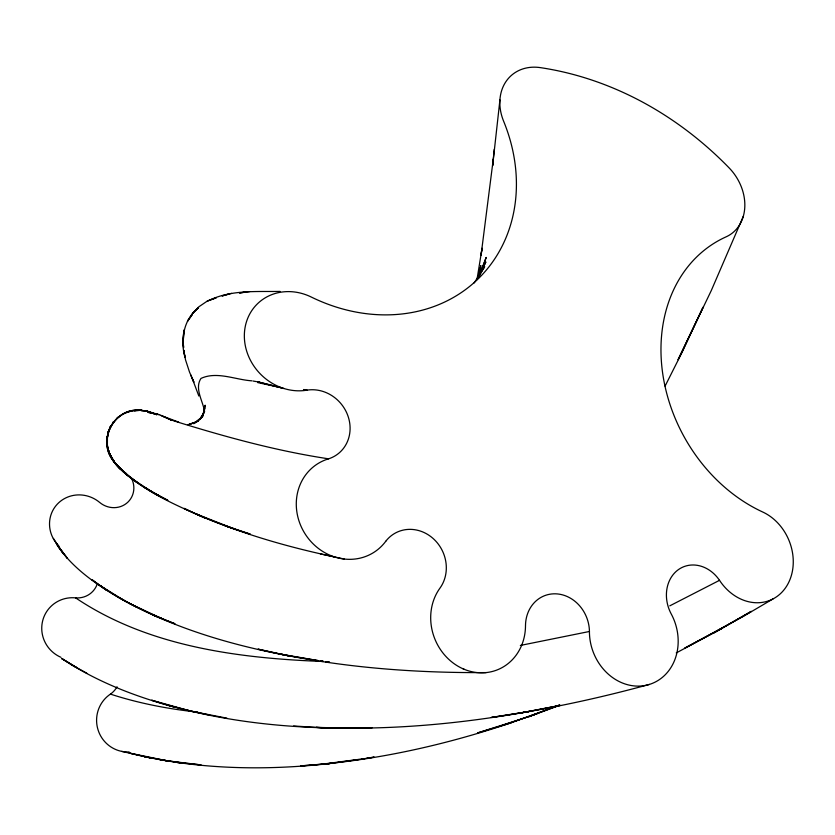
<?xml version="1.0" encoding="UTF-8"?>
<svg xmlns="http://www.w3.org/2000/svg" width="835" height="835" viewBox="0 0 835 835"><rect width="100%" height="100%" fill="white"/><g stroke="black" fill="none" stroke-linecap="round" stroke-linejoin="round"><path stroke-width="1.25" d="M494.257 149.361L492.619 165.8L499.925 99.908M184.337 329.616L183.397 338.603C183.491 326.683 189.107 314.993 198.563 307.666L192.269 313.584M493.276 159.203L481.033 255.458L482.056 248.225L476.994 279.558M204.711 408.231L205.159 405.215L202.54 416.738L204.711 408.231C204.398 415.214 199.408 420.402 193.647 423.7L202.247 416.842L195.734 422.301L189.368 424.42L198.25 421.153L187.927 424.702M190.589 374.706L193.897 382.221L189.524 372.107L185.537 359.895L183.731 350.095L184.994 357.223C182.489 348.414 182.113 339.01 184.274 330.096M478.142 277.94L480.835 265.603L478.027 278.253M478.476 278.003L481.304 268.233L478.09 278.159M479.467 275.352L486.179 257.483L479.467 275.352L485.855 261.95L477.745 278.086M479.133 276.26L480.856 271.584L478.34 277.272M743.286 216.39L711.284 290.559L678.083 359.718L703.101 307.165L682.091 352.297L665.077 386.125M200.358 418.69L204.627 411.519L199.492 419.828M478.424 277.136L484.676 266.626L474.134 282.971M187.447 321.339L192.353 314.409L187.677 320.932M192.77 313.198L198.824 306.81L207.278 301.08L216.077 297.855L207.278 301.08M773.053 598.904L743.223 616.449L684.815 648.096L722.118 628.296L751.312 611.356L713.81 632.836L722.118 628.296L676.246 652.928M385.78 541.247A52.459 48.065 57.2 0 1 306.361 535.788A52.459 48.065 57.2 0 1 328.593 458.822A36.594 33.275 51 0 0 348.393 417.26A36.594 33.275 51 0 0 307.186 390.122A52.083 46.729 46.4 0 1 244.394 333.593A52.083 46.729 46.4 0 1 311.497 297.145A167.261 142.566 44.8 0 0 475.418 281.447A167.261 142.566 44.8 0 0 503.641 121.263A47.543 38.901 49.6 0 1 540.349 67.625A327.591 281.176 57.2 0 1 641.562 101.546A327.612 281.218 57.2 0 1 729.153 167.929A46.082 37.043 55.3 0 1 726.126 236.827A154.579 124.77 61.5 0 0 662.437 371.617A154.579 124.77 61.5 0 0 762.553 511.938A48.409 40.226 67 0 1 786.591 586.222A48.409 40.226 67 0 1 719.519 580.325L669.785 605.855M208.646 300.579C230.773 289.661 256.199 291.822 280.111 291.415M559.867 705.262L528.858 716.649L477.516 732.942L511.197 722.786L559.659 704.98L528.858 716.649L537.009 713.674L502.952 725.26M511.197 722.786C443.155 745.665 372.431 761.332 300.683 765.872L329.982 763.514L359.269 759.495M231.493 293.346L222.1 295.945L228.738 294.118M649.442 684.408C597.484 698.613 544.712 709.948 491.356 717.422L529.369 711.42L560.034 705.398L521.144 712.881L529.369 711.42C459.125 724.122 387.565 730.562 316.173 727.379L347.642 728.162L372.097 727.755L339.668 728.11L347.642 728.162C281.489 728.13 214.825 720.605 151.699 700.21L190.964 711.159L226.89 718.152M719.519 580.325A34.59 29.256 68.4 0 0 678.761 569.376A34.59 29.256 68.4 0 0 671.058 613.631A50.455 43.472 69.7 0 1 646.29 685.243A50.455 43.472 69.7 0 1 589.427 631.479L520.341 645.445M361.753 759.098L374.184 757.115L366.575 758.295M364.05 758.691L321.945 764.223L329.982 763.514C263.088 770.997 194.565 769.463 129.06 752.993L167.417 760.873L201.078 764.902L176.248 762.334L183.93 763.138L159.861 759.662L167.417 760.873L144.131 756.541L151.542 758.138L121.743 751.385M245.093 292.135L239.426 292.991L249.582 291.582M486.106 672.592C409.567 673.052 332.643 666.862 258.057 649.129L288.503 655.788L317.989 660.579L278.514 653.721L288.503 655.788C228.696 644.589 169.38 626.845 116.441 596.273C93.927 582.757 71.591 566.975 56.884 544.764M323.218 661.487C238.079 658.272 147.879 646.551 75.609 597.87A31.479 30.905 37.1 0 0 42.648 620.854A31.479 30.905 37.1 0 0 60.851 657.27M293.596 725.991L324.064 727.859M195.881 711.931L197.791 712.13M193.981 711.723C165.674 708.497 137.566 702.934 110.439 694.115A31.511 30.926 80.5 0 0 98.144 730.166A31.511 30.926 80.5 0 0 129.133 751.949M323.093 661.31L320.536 660.944L323.103 661.268M170.747 420.224L171.947 420.433M307.186 390.122L303.491 389.538M328.593 458.822C275.748 450.848 224.218 436.548 173.294 420.715M251.878 380.833C235.407 379.768 216.818 371.032 200.995 378.422C194.471 388.087 202.487 400.393 204.366 410.465M253.047 381.031L256.637 381.658M284.015 388.525L257.848 381.835L259.121 382.096M159.005 414.63L148.035 412.354L159.005 414.63L172.271 420.496L160.664 415.266M157.846 414.337L146.783 411.102L156.907 414.755L146.845 411.029L140.718 410.298L141.324 410.298L134.278 410.695L140.718 410.298L147.325 411.321L141.324 410.298L134.946 410.361L136.021 410.423L128.538 411.697L129.634 411.404L122.463 414.337L123.517 413.68L117.14 418.178L118.069 417.166L112.84 422.948L113.581 421.612L109.75 428.303L110.251 426.695L107.851 433.887L108.091 432.06L108.8 430.641L107.037 439.784L108.091 432.06L111.201 425.506C102.465 440.17 108.55 459.062 120.898 469.614L115.992 464.239L124.144 472.589L118.894 467.37L128.058 475.846L122.453 470.804L138.036 483.131L131.742 478.518L151.177 491.366L144.236 487.254L159.047 495.781L151.793 491.951L167.835 500.363C147.586 489.383 125.563 478.361 112.036 458.947C97.257 437.916 116.545 405.653 142.305 410.674C114.875 405.33 95.983 440.734 113.727 461.431C137.545 488.736 172.146 503.568 204.638 517.825L196.486 514.099L233.758 528.701L225.012 525.737L250.249 534.118C227.663 526.948 205.316 518.9 184.065 508.369C231.806 530.987 282.846 545.954 334.417 556.903M320.483 553.918L344.208 559.033M183.836 709.479L208.489 714.875M257.566 382.545L281.739 387.837L257.848 381.835M190.964 711.159L167.334 705.022L174.285 707.047C134.644 696.421 95.785 681.297 61.539 658.397L76.517 667.52L61.539 658.397M178.68 422.113L162.888 416.227M464.083 669.253L463.081 668.825M126.022 601.649L100.148 585.596L106.911 590.47L91.819 579.573C117.004 598.591 145.54 612.619 174.964 623.755L153.066 615.082L161.353 618.359L129.195 603.298M118.612 597.349L136.909 607.275M70.871 664.42L86.85 673.208M122.766 470.669C113.884 464.072 107.538 453.426 107.068 442.31C107.485 455.482 116.222 466.567 126.607 473.894L123.663 471.42M120.459 468.456C114.197 463.508 110.063 456.348 107.997 448.708C110.168 457.496 115.658 465.022 122.735 470.564M119.489 467.339L121.305 469.228M55.924 542.781L63.47 553.814L53.388 538.418M198.834 396.009L191.925 377.66M182.896 339.427L183.606 347.558L182.875 338.801M589.437 631.479A35.696 31.386 69 0 0 557.321 593.925A35.696 31.386 69 0 0 525.497 625.749A51.958 46.614 67.9 0 1 463.154 668.856A51.958 46.614 67.9 0 1 439.941 588.153A36.375 33.045 63.2 0 0 432.707 538.137A36.375 33.045 63.2 0 0 385.77 541.247M97.184 584.208A21.846 21.178 34.8 0 1 75.609 597.87M58.878 546.038A31.166 29.851 33.9 0 1 57.271 504.183A31.166 29.851 33.9 0 1 99.657 502.43A21.47 20.343 37.3 0 0 126.419 503.421A21.47 20.343 37.3 0 0 131.189 477.745M117.036 686.777A22.002 21.731 59.1 0 1 110.439 694.115M107.402 436.194L107.381 446.161L107.402 436.194M329.481 662.207L325.65 661.664L329.481 662.197M117.098 464.928L114.719 462.517L110.251 454.991L114.719 462.517L117.192 465.032M62.865 552.415L59.212 547.656L67.478 558.448L62.865 552.415"/></g></svg>
